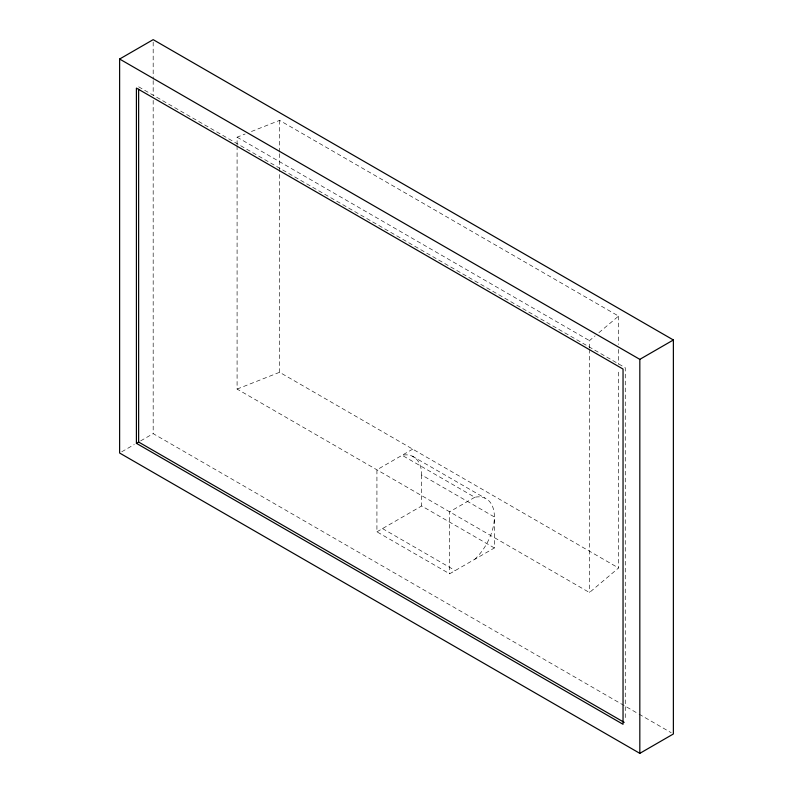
<?xml version="1.0" encoding="UTF-8"?>
<svg xmlns="http://www.w3.org/2000/svg" width="793" height="793" viewBox="0 0 793 793"><rect width="100%" height="100%" fill="white"/><g stroke="black" fill="none" stroke-linecap="round" stroke-linejoin="round"><path stroke-width="0.59" stroke-dasharray="3.96 2.97" d="M589.477 348.038L589.477 340.633L595.107 335.875M598.864 332.713L618.56 316.09L279.592 120.387L250.875 131.727M237.087 145.823L237.087 389.076L589.477 592.53L618.56 567.986L618.56 369.181M121.716 451.802L134.304 444.536M140.599 440.908L153.178 433.642L637.988 713.541M412.717 449.145L376.923 469.813L376.923 531.816L449.641 573.795L494.386 547.963L494.386 516.957A39.878 23.027 -60 0 0 474.809 497.261L402.091 455.281A39.878 23.027 -60 0 1 421.668 474.977L494.386 516.957A39.878 23.027 -60 0 1 474.809 559.263M376.923 531.816L421.668 505.974L494.386 547.963M474.809 497.261L449.641 511.792L449.641 573.795M237.087 144.584L237.087 137.179L245.126 133.997M237.087 389.076L279.592 372.284L618.56 567.986M237.087 137.179L589.477 340.633M138.636 86.804L625.271 367.754L625.271 720.52M412.291 456.144L485.009 498.123M382.513 528.584L455.232 570.563M639.059 714.156L671.235 732.732M618.56 316.09L618.56 344.489M618.56 349.426L618.56 364.245M589.477 349.277L589.477 592.53M421.668 474.977L421.668 505.974M279.592 120.387L279.592 152.494M279.592 153.723L279.592 372.284M153.178 42.128L153.178 79.3M153.178 80.539L153.178 95.408M153.178 100.364L153.178 433.642"/><path stroke-width="1.19" d="M119.624 59.029L153.178 39.65L673.376 339.979L673.376 733.971L639.822 753.35L119.624 453.021L119.624 59.029L639.822 359.358L673.376 339.979M136.406 443.327L623.04 724.287L623.04 369.052L136.406 88.092L136.406 443.327L138.636 442.038L624.2 722.373M639.822 359.358L639.822 753.35M138.636 89.272L138.636 442.038"/></g></svg>
